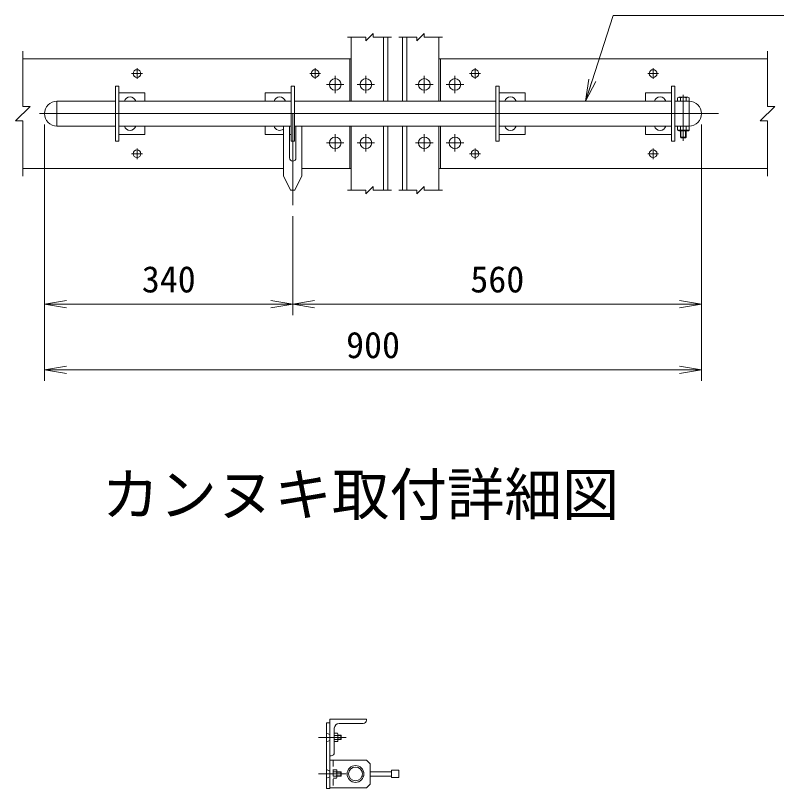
# Model space of a CAD drawing. Units: millimetres, scale not verified, with parts at other scales. Extents: x 1712 to 14312, y -4632 to 4278.
# Drawn here: x 10330 to 12415, y -149 to 1969 of the extents above; entities that cross this region are included whole.
import ezdxf
from ezdxf.enums import TextEntityAlignment as Align

# ---------------------------------------------------------------- set-up
doc = ezdxf.new("R2010")
doc.units = ezdxf.units.MM
doc.header["$LTSCALE"] = 70
for name, pattern in [('DASHED', [7.5, 6, -1.5]), ('USER1', [50.8, 31.75, -6.35, 6.35, -6.35]), ('USER3', [0.375, 0.25, -0.125])]:
    doc.linetypes.add(name, pattern=pattern)
for name, color, linetype, lineweight in [('0-1_D-TTL-TXT', 7, 'Continuous', 18), ('0-2_D-STR1', 1, 'Continuous', 18), ('0-3_D-BMK', 2, 'USER1', 13), ('0-7_D-STR3', 3, 'Continuous', 13), ('0-9_D-STR-DIM', 7, 'Continuous', 9), ('0-A_0', 7, 'Continuous', 9), ('0-B_D-STR-TXT', 7, 'Continuous', 9)]:
    doc.layers.add(name, color=color, linetype=linetype, lineweight=lineweight)
doc.styles.add('ＭＳ ゴシック', font='')
doc.styles.get('ＭＳ ゴシック').set_extended_font_data('MS Gothic')

# ---------------------------------------------------------------- blocks, each defined once
blk = doc.blocks.new('_Open')
at = {"layer": '0-A_0'}
blk.add_line((-70, 11.67), (0, 0), dxfattribs=at)
blk.add_lwpolyline([(-70, -11.67), (0, 0), (-70, 0)], dxfattribs=at)

msp = doc.modelspace()

# ---------------------------------------------------------------- linework, layer by layer
at = {"layer": '0-2_D-STR1'}
for p, q in [((11250.43, 1734.24), (11250.43, 1910.24)), ((11350.43, 1734.24), (11350.43, 1910.24)), ((11390.43, 1734.24), (11390.43, 1910.24)), ((11490.43, 1734.24), (11490.43, 1910.24)), ((11250.43, 1850.24), (10350.43, 1850.24)), ((11246.43, 1850.24), (11246.43, 1734.24)), ((11490.43, 1850.24), (12390.43, 1850.24)), ((11494.43, 1850.24), (11494.43, 1734.24)), ((11246.43, 1666.24), (11246.43, 1550.24)), ((11250.43, 1490.24), (11250.43, 1666.24)), ((11350.43, 1490.24), (11350.43, 1666.24)), ((11390.43, 1490.24), (11390.43, 1666.24)), ((11490.43, 1490.24), (11490.43, 1666.24)), ((11494.43, 1666.24), (11494.43, 1550.24)), ((11064.93, 1550.24), (10350.43, 1550.24)), ((11250.43, 1550.24), (11114.93, 1550.24)), ((11490.43, 1550.24), (12390.43, 1550.24)), ((11191.95, -59.19), (11191.95, 40.81)), ((11191.95, 40.81), (11291.95, 40.81)), ((11216.95, 28.81), (11282.95, 28.81)), ((11291.95, 40.81), (11291.95, 37.81)), ((11203.95, -50.19), (11203.95, 15.81)), ((11191.95, -59.19), (11194.95, -59.19))]:
    msp.add_line(p, q, dxfattribs=at)
at = {"layer": '0-2_D-STR1', "linetype": 'DASHED'}
for p, q in [((11338.43, 1734.24), (11338.43, 1910.24)), ((11402.43, 1734.24), (11402.43, 1910.24)), ((11338.43, 1490.24), (11338.43, 1666.24)), ((11402.43, 1490.24), (11402.43, 1666.24))]:
    msp.add_line(p, q, dxfattribs=at)
at = {"layer": '0-2_D-STR1'}
for centre, radius, start, end in [((11216.95, 15.81), 13, 90, 180), ((11282.95, 37.81), 9, 270, 0), ((11194.95, -50.19), 9, 270, 0)]:
    msp.add_arc(centre, radius, start, end, dxfattribs=at)
at = {"layer": '0-3_D-BMK'}
for p, q in [((10663.43, 1825.11), (10663.43, 1795.36)), ((11151.43, 1825.11), (11151.43, 1795.36)), ((11589.43, 1825.11), (11589.43, 1795.36)), ((12077.43, 1825.11), (12077.43, 1795.36)), ((10648.55, 1810.24), (10678.31, 1810.24)), ((11136.55, 1810.24), (11166.31, 1810.24)), ((11206.43, 1804.24), (11206.43, 1756.24)), ((11290.43, 1804.24), (11290.43, 1756.24)), ((11450.43, 1804.24), (11450.43, 1756.24)), ((11534.43, 1804.24), (11534.43, 1756.24)), ((11604.31, 1810.24), (11574.55, 1810.24)), ((12092.31, 1810.24), (12062.55, 1810.24)), ((11230.43, 1780.24), (11182.43, 1780.24)), ((11314.43, 1780.24), (11266.43, 1780.24)), ((11474.43, 1780.24), (11426.43, 1780.24)), ((11558.43, 1780.24), (11510.43, 1780.24)), ((12159.93, 1751.72), (12159.93, 1625.92)), ((12256.33, 1700.24), (10396.33, 1700.24)), ((11089.93, 1700.24), (11089.93, 1449.19)), ((11206.43, 1644.24), (11206.43, 1596.24)), ((11290.43, 1644.24), (11290.43, 1596.24)), ((11450.43, 1644.24), (11450.43, 1596.24)), ((11534.43, 1644.24), (11534.43, 1596.24)), ((11230.43, 1620.24), (11182.43, 1620.24)), ((11314.43, 1620.24), (11266.43, 1620.24)), ((11474.43, 1620.24), (11426.43, 1620.24)), ((11558.43, 1620.24), (11510.43, 1620.24)), ((10648.55, 1590.24), (10678.31, 1590.24)), ((10663.43, 1605.11), (10663.43, 1575.36)), ((11604.31, 1590.24), (11574.55, 1590.24)), ((11589.43, 1605.11), (11589.43, 1575.36)), ((12092.31, 1590.24), (12062.55, 1590.24)), ((12077.43, 1605.11), (12077.43, 1575.36)), ((11236.32, -9.19), (11160.84, -9.19)), ((11236.32, -109.19), (11160.84, -109.19))]:
    msp.add_line(p, q, dxfattribs=at)
at = {"layer": '0-7_D-STR3'}
for p, q in [((10604.43, 1775.24), (10604.43, 1625.24)), ((10604.43, 1775.24), (10613.43, 1775.24)), ((10613.43, 1775.24), (10613.43, 1625.24)), ((11085.43, 1775.24), (11085.43, 1625.24)), ((11094.43, 1775.24), (11085.43, 1775.24)), ((11094.43, 1775.24), (11094.43, 1625.24)), ((11646.43, 1775.24), (11646.43, 1625.24)), ((11646.43, 1775.24), (11655.43, 1775.24)), ((11655.43, 1775.24), (11655.43, 1625.24)), ((12127.43, 1775.24), (12127.43, 1625.24)), ((12136.43, 1775.24), (12127.43, 1775.24)), ((12136.43, 1775.24), (12136.43, 1625.24)), ((10613.43, 1757.24), (10684.43, 1757.24)), ((10684.43, 1757.24), (10684.43, 1734.24)), ((11014.43, 1757.24), (11014.43, 1734.24)), ((11085.43, 1757.24), (11014.43, 1757.24)), ((11655.43, 1757.24), (11726.43, 1757.24)), ((11726.43, 1757.24), (11726.43, 1734.24)), ((12056.43, 1757.24), (12056.43, 1734.24)), ((12127.43, 1757.24), (12056.43, 1757.24)), ((12143.73, 1743.64), (12143.73, 1734.24)), ((12172.05, 1745.24), (12147.53, 1745.24)), ((12151.93, 1743.64), (12151.93, 1734.24)), ((12167.93, 1743.64), (12167.93, 1734.24)), ((12176.13, 1743.64), (12176.13, 1734.24)), ((10443.93, 1734.24), (10443.93, 1666.24)), ((10604.43, 1734.24), (10443.93, 1734.24)), ((11085.43, 1734.24), (10613.43, 1734.24)), ((11646.43, 1734.24), (11094.43, 1734.24)), ((12127.43, 1734.24), (11655.43, 1734.24)), ((12175.93, 1734.24), (12136.43, 1734.24)), ((12175.93, 1734.24), (12175.93, 1666.24)), ((10604.43, 1666.24), (10443.93, 1666.24)), ((11085.43, 1666.24), (10613.43, 1666.24)), ((10684.43, 1666.24), (10684.43, 1643.24)), ((11014.43, 1666.24), (11014.43, 1643.24)), ((11064.93, 1666.24), (11064.93, 1530.24)), ((11080.93, 1666.24), (11080.93, 1579.24)), ((11646.43, 1666.24), (11094.43, 1666.24)), ((11098.93, 1666.24), (11098.93, 1579.24)), ((11114.93, 1666.24), (11114.93, 1530.24)), ((12127.43, 1666.24), (11655.43, 1666.24)), ((11726.43, 1666.24), (11726.43, 1643.24)), ((12056.43, 1666.24), (12056.43, 1643.24)), ((12175.93, 1666.24), (12136.43, 1666.24)), ((12143.73, 1666.24), (12143.73, 1654.84)), ((12176.13, 1654.84), (12143.73, 1654.84)), ((12172.8, 1653.24), (12147.63, 1653.24)), ((12151.93, 1666.24), (12151.93, 1654.84)), ((12151.93, 1653.24), (12151.93, 1635.84)), ((12153.53, 1653.24), (12153.53, 1634.24)), ((12166.33, 1653.24), (12166.33, 1634.24)), ((12167.93, 1666.24), (12167.93, 1654.84)), ((12167.93, 1653.24), (12167.93, 1635.84)), ((12176.13, 1666.24), (12176.13, 1654.84)), ((10613.43, 1643.24), (10684.43, 1643.24)), ((11064.93, 1643.24), (11014.43, 1643.24)), ((11085.43, 1643.24), (11080.93, 1643.24)), ((11655.43, 1643.24), (11726.43, 1643.24)), ((12127.43, 1643.24), (12056.43, 1643.24)), ((12167.93, 1635.84), (12151.93, 1635.84)), ((12153.53, 1634.24), (12151.93, 1635.84)), ((12166.33, 1634.24), (12153.53, 1634.24)), ((12166.33, 1634.24), (12167.93, 1635.84)), ((10604.43, 1625.24), (10613.43, 1625.24)), ((11094.43, 1625.24), (11085.43, 1625.24)), ((11646.43, 1625.24), (11655.43, 1625.24)), ((12136.43, 1625.24), (12127.43, 1625.24)), ((11083.93, 1490.24), (11064.93, 1530.24)), ((11095.93, 1490.24), (11114.93, 1530.24)), ((11095.93, 1490.24), (11083.93, 1490.24)), ((11191.95, 30.81), (11191.95, -149.19)), ((11182.95, 2.81), (11191.95, -1.25)), ((11213.05, 2.31), (11203.95, 2.31)), ((11213.95, 0.75), (11213.05, 2.31)), ((11213.95, -19.13), (11213.95, 0.75)), ((11182.95, -21.19), (11191.89, -17.19)), ((11213.05, -3.51), (11203.95, -3.51)), ((11213.05, -14.87), (11203.95, -14.87)), ((11213.05, -20.69), (11203.95, -20.69)), ((11213.95, -19.13), (11213.05, -20.69)), ((11221.95, -3.19), (11213.95, -3.19)), ((11222.95, -4.19), (11213.95, -4.19)), ((11222.95, -14.19), (11213.95, -14.19)), ((11221.95, -15.19), (11213.95, -15.19)), ((11221.95, -3.19), (11221.95, -15.19)), ((11221.95, -3.19), (11222.95, -4.19)), ((11222.95, -14.19), (11221.95, -15.19)), ((11222.95, -4.19), (11222.95, -14.19)), ((11191.95, -71.19), (11291.95, -71.19)), ((11291.95, -71.19), (11301.95, -81.19)), ((11301.95, -81.19), (11301.95, -137.19)), ((11182.95, -97.19), (11191.95, -101.25)), ((11284.15, -103.19), (11279.98, -103.19)), ((11360.95, -103.19), (11301.95, -103.19)), ((11360.95, -119.19), (11360.95, -99.19)), ((11360.95, -99.19), (11380.95, -99.19)), ((11380.95, -119.19), (11380.95, -99.19)), ((11182.95, -121.19), (11191.89, -117.19)), ((11279.98, -115.19), (11284.15, -115.19)), ((11301.95, -115.19), (11360.95, -115.19)), ((11360.95, -119.19), (11380.95, -119.19)), ((11291.95, -147.19), (11191.95, -147.19)), ((11291.95, -147.19), (11301.95, -137.19)), ((11191.95, -149.19), (11182.95, -149.19))]:
    msp.add_line(p, q, dxfattribs=at)
at = {"layer": '0-7_D-STR3', "linetype": 'USER3'}
for p, q in [((11200.95, -71.19), (11200.95, -147.19)), ((11210.05, -97.69), (11200.95, -97.69)), ((11210.05, -103.51), (11200.95, -103.51)), ((11210.95, -99.25), (11210.05, -97.69)), ((11210.95, -119.13), (11210.95, -99.25)), ((11221.95, -103.19), (11210.95, -103.19)), ((11222.95, -104.19), (11210.95, -104.19)), ((11221.95, -103.19), (11221.95, -115.19)), ((11221.95, -103.19), (11222.95, -104.19)), ((11222.95, -104.19), (11222.95, -114.19)), ((11210.05, -114.87), (11200.95, -114.87)), ((11210.05, -120.69), (11200.95, -120.69)), ((11210.95, -119.13), (11210.05, -120.69)), ((11222.95, -114.19), (11210.95, -114.19)), ((11221.95, -115.19), (11210.95, -115.19)), ((11222.95, -114.19), (11221.95, -115.19))]:
    msp.add_line(p, q, dxfattribs=at)
at = {"layer": '0-7_D-STR3'}
msp.add_lwpolyline([(11191.95, 30.81), (11182.95, 30.81), (11182.95, -149.19)], dxfattribs=at)
for centre, radius in [((10663.43, 1810.24), 10.5), ((11151.43, 1810.24), 10.5), ((11589.43, 1810.24), 10.5), ((12077.43, 1810.24), 10.5), ((11206.43, 1780.24), 16), ((11290.43, 1780.24), 16), ((11450.43, 1780.24), 16), ((11534.43, 1780.24), 16), ((11206.43, 1620.24), 16), ((11290.43, 1620.24), 16), ((11450.43, 1620.24), 16), ((11534.43, 1620.24), 16), ((10663.43, 1590.24), 10.5), ((11589.43, 1590.24), 10.5), ((12077.43, 1590.24), 10.5), ((11261.95, -109.19), 23), ((11261.95, -109.19), 19)]:
    msp.add_circle(centre, radius, dxfattribs=at)
for centre, radius, start, end in [((10644.43, 1730.24), 16, 14.47751, 165.52249), ((11054.43, 1730.24), 16, 14.47751, 165.52249), ((11686.43, 1730.24), 16, 14.47751, 165.52249), ((12096.43, 1730.24), 16, 14.47751, 165.52249), ((12147.83, 1739.21), 6.03, 47.18249, 132.81751), ((12159.93, 1724.44), 20.8, 67.38014, 112.61986), ((12172.03, 1739.18), 6.05, 47.363, 132.637), ((10443.93, 1700.24), 34, 90, 270), ((12175.93, 1700.24), 34, 270, 90), ((10644.43, 1670.24), 16, 194.47751, 345.52249), ((11054.43, 1670.24), 16, 194.47751, 311.0145), ((11686.43, 1670.24), 16, 194.47751, 345.52249), ((12096.43, 1670.24), 16, 194.47751, 345.52249), ((12147.83, 1659.28), 6.04, 227.28053, 312.71947), ((12159.93, 1674.04), 20.8, 247.38014, 292.61986), ((12172.03, 1659.1), 5.92, 226.1605, 313.8395), ((11089.93, 1579.24), 9, 180, 0), ((11204.12, 0.61), 9.83, 335.25869, 0.84603), ((11195.61, -9.19), 18.34, 341.96185, 18.03815), ((11204.12, -18.98), 9.83, 359.15397, 24.74131)]:
    msp.add_arc(centre, radius, start, end, dxfattribs=at)
at = {"layer": '0-7_D-STR3', "linetype": 'USER3'}
for centre, radius, start, end in [((11201.12, -99.39), 9.83, 335.25869, 0.84603), ((11192.61, -109.19), 18.34, 341.96185, 18.03815), ((11201.12, -118.98), 9.83, 359.15397, 24.74131)]:
    msp.add_arc(centre, radius, start, end, dxfattribs=at)
at = {"layer": '0-9_D-STR-DIM'}
for p, q in [((11240.43, 1910.24), (11290.43, 1910.24)), ((11290.43, 1900.24), (11310.43, 1920.24)), ((11290.43, 1900.24), (11290.43, 1910.24)), ((11310.43, 1910.24), (11310.43, 1920.24)), ((11310.43, 1910.24), (11360.43, 1910.24)), ((11380.43, 1910.24), (11430.43, 1910.24)), ((11430.43, 1900.24), (11450.43, 1920.24)), ((11430.43, 1900.24), (11430.43, 1910.24)), ((11450.43, 1910.24), (11450.43, 1920.24)), ((11450.43, 1910.24), (11500.43, 1910.24)), ((10350.43, 1720.24), (10350.43, 1871.2)), ((12390.43, 1720.24), (12390.43, 1871.2)), ((10330.43, 1680.24), (10370.43, 1720.24)), ((10350.43, 1720.24), (10370.43, 1720.24)), ((12370.43, 1680.24), (12410.43, 1720.24)), ((12390.43, 1720.24), (12410.43, 1720.24)), ((10330.43, 1680.24), (10350.43, 1680.24)), ((10350.43, 1529.27), (10350.43, 1680.24)), ((12370.43, 1680.24), (12390.43, 1680.24)), ((12390.43, 1529.27), (12390.43, 1680.24)), ((10409.93, 1670.24), (10409.93, 1148.45)), ((10409.93, 1670.24), (10409.93, 968.45)), ((12209.93, 1670.24), (12209.93, 1148.45)), ((12209.93, 1670.24), (12209.93, 968.45)), ((11240.43, 1490.24), (11290.43, 1490.24)), ((11290.43, 1480.24), (11310.43, 1500.24)), ((11290.43, 1480.24), (11290.43, 1490.24)), ((11310.43, 1490.24), (11310.43, 1500.24)), ((11310.43, 1490.24), (11360.43, 1490.24)), ((11380.43, 1490.24), (11430.43, 1490.24)), ((11430.43, 1480.24), (11450.43, 1500.24)), ((11430.43, 1480.24), (11430.43, 1490.24)), ((11450.43, 1490.24), (11450.43, 1500.24)), ((11450.43, 1490.24), (11500.43, 1490.24)), ((11089.93, 1419.19), (11089.93, 1148.45)), ((11089.93, 1419.19), (11089.93, 1148.45)), ((10469.93, 1178.45), (11029.93, 1178.45)), ((11149.93, 1178.45), (12149.93, 1178.45)), ((10469.93, 998.45), (12149.93, 998.45))]:
    msp.add_line(p, q, dxfattribs=at)
at = {"layer": '0-B_D-STR-TXT'}
msp.add_lwpolyline([(12862.49, 1969.33), (11967.96, 1969.33), (11892.84, 1736.14)], dxfattribs=at)

# ---------------------------------------------------------------- block references
at = {"layer": '0-9_D-STR-DIM', "xscale": 0.8571429, "yscale": 0.8571429, "rotation": 180}
for p in [(10409.93, 1178.45), (11089.93, 1178.45), (10409.93, 998.45)]:
    msp.add_blockref('_Open', p, dxfattribs=at)
at = {"layer": '0-9_D-STR-DIM', "xscale": 0.8571429, "yscale": 0.8571429}
for p in [(11089.93, 1178.45), (12209.93, 1178.45), (12209.93, 998.45)]:
    msp.add_blockref('_Open', p, dxfattribs=at)
at = {"layer": '0-B_D-STR-TXT', "xscale": 0.8571429, "yscale": 0.8571429, "rotation": 252.14443}
msp.add_blockref('_Open', (11892.23, 1734.24), dxfattribs=at)

# ---------------------------------------------------------------- texts
at = {"layer": '0-1_D-TTL-TXT', "style": 'ＭＳ ゴシック'}
msp.add_text('カンヌキ取付詳細図', height=115.5, dxfattribs=at).set_placement((10566.99, 564.4), align=Align.BOTTOM_LEFT)
at = {"layer": '0-9_D-STR-DIM', "style": 'ＭＳ ゴシック'}
for s, p in [('340', (10676.62, 1188.57)), ('560', (11576.62, 1188.57)), ('900', (11236.24, 1008.57))]:
    msp.add_text(s, height=72.36, dxfattribs=at).set_placement(p, align=Align.BOTTOM_LEFT)

doc.saveas('drawing.dxf')
